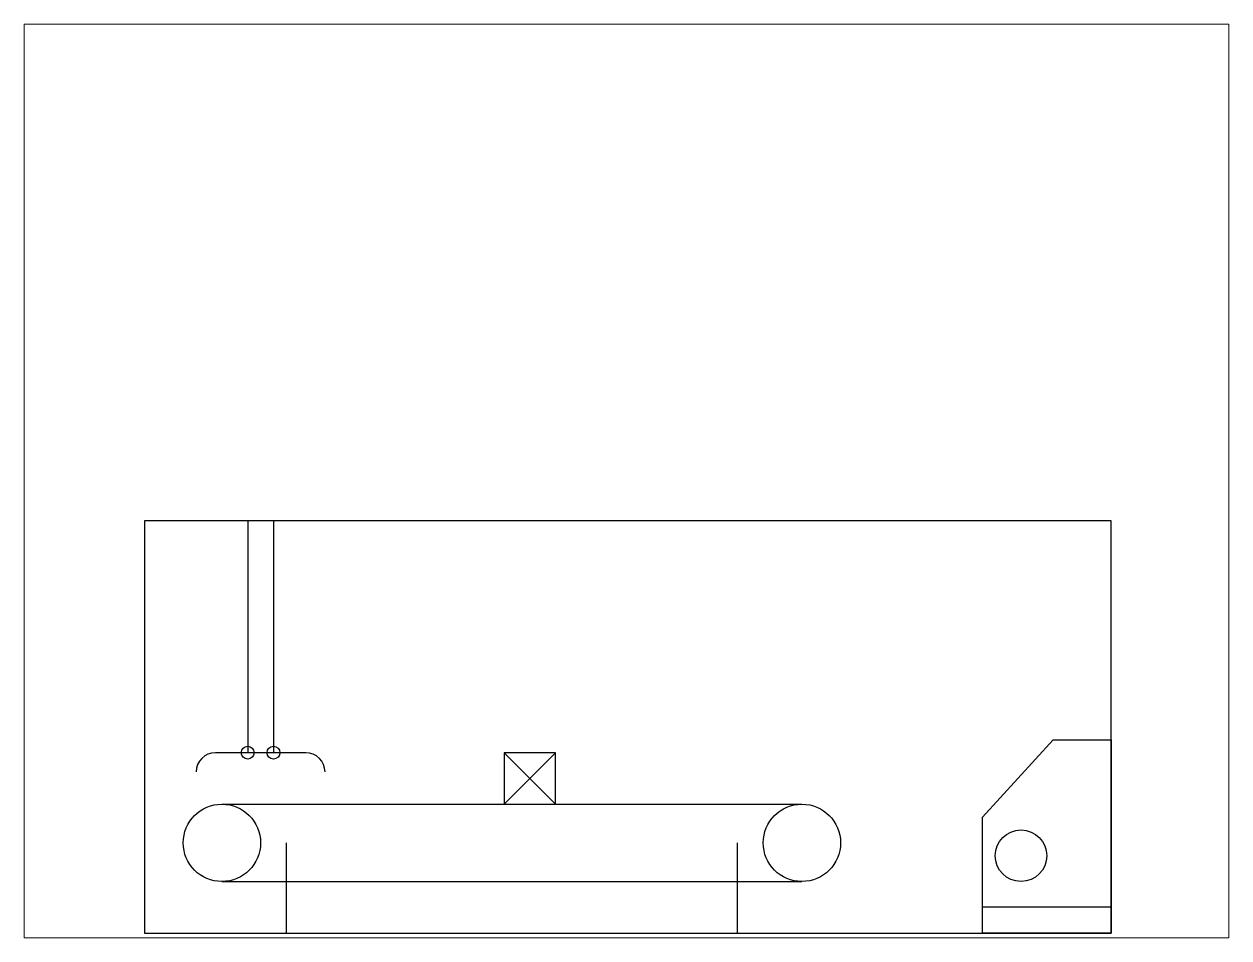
# Paper-space layout 'Layout1' of a CAD drawing. Header units: millimetres. Extents: x 26 to 231, y 20 to 176.
# The model-space entities are those that its viewports show. They can reach past a viewport. Long polylines and large blocks are cut down to what shows.
import ezdxf

# ---------------------------------------------------------------- set-up
doc = ezdxf.new("R2010")
doc.units = ezdxf.units.MM

# ---------------------------------------------------------------- blocks, each defined once
blk = doc.blocks.new('*U50')
for p, q in [((80, 320), (80, 140)), ((100, 320), (100, 140)), ((650, 90), (705, 150)), ((705, 150), (750, 150)), ((750, 150), (750, 0)), ((125, 140), (55, 140)), ((318.9, 140), (278.9, 140)), ((278.9, 140), (278.9, 100)), ((318.9, 140), (278.9, 100)), ((278.9, 140), (318.9, 100)), ((318.9, 100), (318.9, 140)), ((60, 100), (510, 100)), ((278.9, 100), (318.9, 100)), ((650, 0), (650, 90)), ((110, 0), (110, 70)), ((460, 0), (460, 70)), ((60, 40), (510, 40)), ((750, 20), (650, 20)), ((90, 0), (130, 0)), ((750, 0), (650, 0)), ((440, 0), (480, 0))]:
    blk.add_line(p, q)
blk.add_lwpolyline([(0, 0), (750, 0), (750, 320), (0, 320)], close=True)
for centre, radius in [((80, 140), 5), ((100, 140), 5), ((60, 70), 30), ((510, 70), 30), ((680, 60), 20)]:
    blk.add_circle(centre, radius)
for centre, start, end in [((55, 125), 90, 180), ((125, 125), 0, 90)]:
    blk.add_arc(centre, 15, start, end)

msp = doc.modelspace()

# ---------------------------------------------------------------- block references
msp.add_blockref('*U50', (1.1, 0))

psp = doc.layouts.get("Layout1")

# ---------------------------------------------------------------- viewports
at = {"layer": '0'}
psp.add_viewport(center=(128.5, 97.5), size=(205.6, 156), view_center_point=(375, 350.86), view_height=709.2674, dxfattribs=at)

doc.saveas('drawing.dxf')
